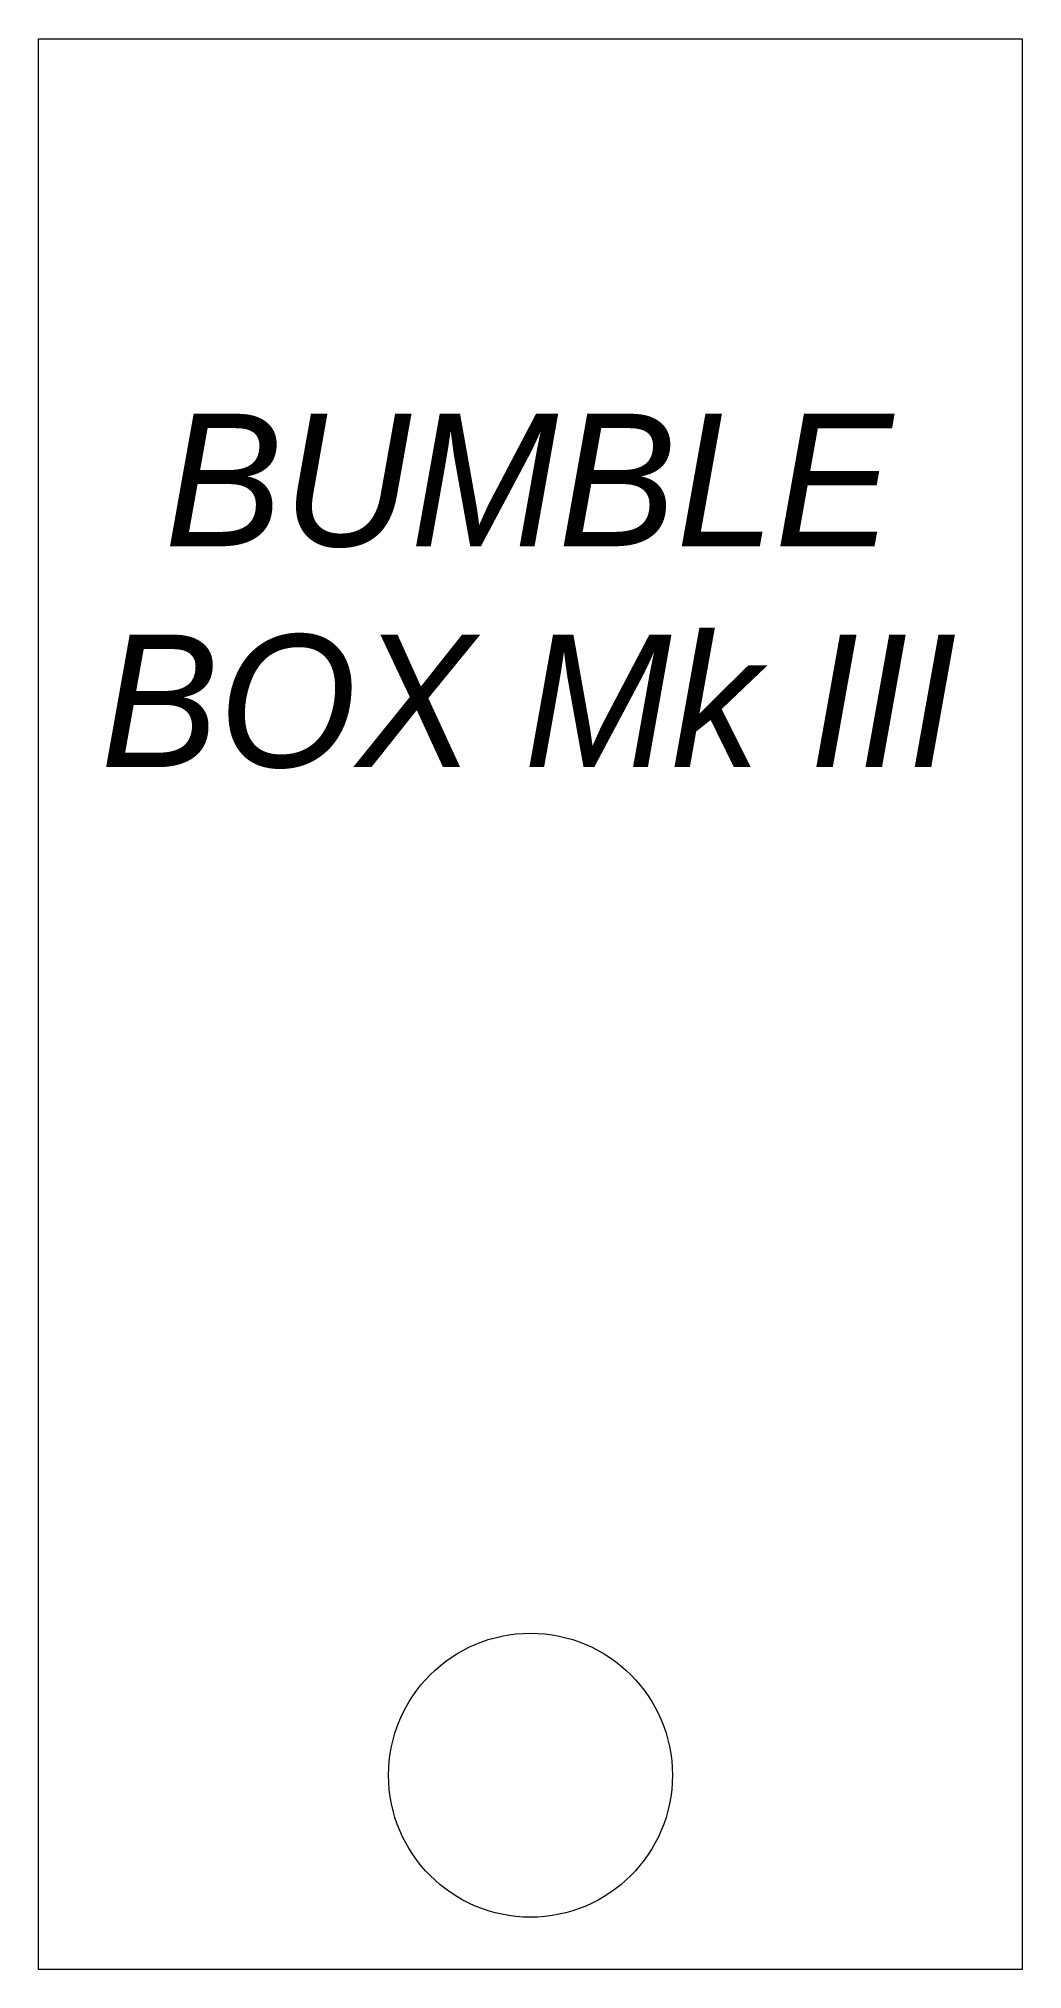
# Model space of a CAD drawing. Header units: inches. Extents: x 0 to 5.2, y 0 to 10.2.
import ezdxf

# ---------------------------------------------------------------- set-up
doc = ezdxf.new("R2010")
doc.units = ezdxf.units.IN
doc.header["$MEASUREMENT"] = 0
doc.layers.add('Laser-Vector_Cut', color=1, linetype='Continuous', lineweight=0)
doc.layers.add('Laser-Vector_Etch', color=5, linetype='Continuous', lineweight=0)

msp = doc.modelspace()

# ---------------------------------------------------------------- linework, layer by layer
at = {"layer": 'Laser-Vector_Cut'}
msp.add_lwpolyline([(5.236, 0.042), (0.038, 0.042), (0.038, 10.242), (5.236, 10.242)], close=True, dxfattribs=at)
msp.add_circle((2.637, 1.068), 0.75, dxfattribs=at)

# ---------------------------------------------------------------- texts
at = {"layer": 'Laser-Vector_Etch', "insert": (2.628, 7.322), "char_height": 0.7, "attachment_point": 5}
msp.add_mtext_dynamic_manual_height_columns('{\\Fgothici|c0;BUMBLE BOX Mk III}', width=4.87648, gutter_width=1, heights=[6.792], dxfattribs=at)

doc.saveas('drawing.dxf')
